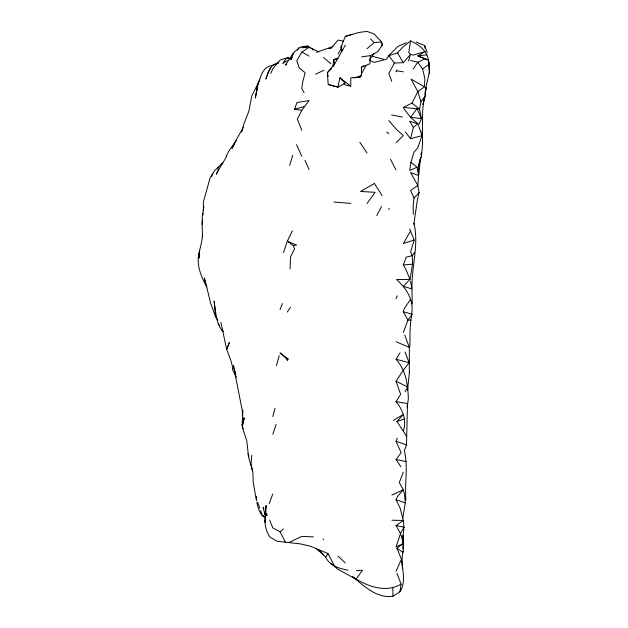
<?xml version="1.0" encoding="UTF-8"?>
<svg xmlns="http://www.w3.org/2000/svg" width="628" height="628" viewBox="0 0 628 628"><rect width="100%" height="100%" fill="white"/><g stroke="black" fill="none" stroke-linecap="round" stroke-linejoin="round"><path stroke-width="0.94" d="M409.911 346.389L410.005 330.352M343.979 83.65L345.306 84.968L350.738 86.154L350.817 77.825L359.813 77.338L361.445 75.588L361.422 67.196L363.84 65.681M396.975 573.364L401.088 584.111C385.333 593.476 366.375 586.057 352.559 576.724C364.146 585.971 376.894 598.806 392.995 596.184L399.918 591.812C408.145 579.134 399.031 564.572 403.317 551.408L402.988 535.354L403.317 543.165L400.499 533.533L396.072 525.573L403.317 520.439L400.162 508.217L396.072 499.755L397.336 496.748L403.317 489.769L399.282 482.594L403.317 472.185M409.33 372.6L409.346 347.472L404.746 335.03M405.916 500.171C404.44 483.725 408.381 466.973 404.322 450.849L406.489 444.891L407.494 403.608L396.064 401.63L400.64 394.368L396.064 381.298L403.317 370.135L409.15 362.694L405.084 351.97M202.514 236.882L202.122 224.298L202.349 215.796L203.762 206.604L203.425 210.427L203.37 202.028L210.129 177.81L214.784 170.306L218.882 167.04M290.128 268.855L290.466 257.017L294.548 248.869L293.245 245.54L287.294 241.254L292.373 230.798M410.178 329.794C410.068 319.487 414.26 309.541 410.571 299.321C408.106 291.486 402.485 285.034 396.621 279.468L409.998 279.452L412.533 264.168L412.298 255.659L410.571 252.095L414.174 239.998L409.676 229.024M418.46 125.247L421.961 135.64L410.571 138.725L413.35 127.468L409.684 121.204L419.025 124.187L421.482 118.621L419.59 109.154L403.317 107.341L411.999 103.125L417.824 91.625L424.489 86.86L424.873 78.712L422.628 69.041L417.824 62.227L410.571 60.421M422.338 134.376L422.675 110.936L423.696 100.009M242.942 410.06L242.118 425.344L243.232 428.775M333.178 66.552L341.789 51.551L340.965 47.014L345.306 36.377L359.161 32.405L367.058 31.4L374.312 34.077L381.565 41.982L382.374 44.863L377.891 51.59L370.394 55.633L369.955 63.758L361.422 67.196L361.571 73.625L366.148 65.32M400.005 352.865L396.064 359.255C403.592 367.741 407.407 379.234 407.486 390.412L409.527 371.289M411.984 287.341C411.709 265.809 419.033 244.528 413.97 223.136M407.494 403.608L407.25 407.289L408.365 398.278L407.682 386.966L396.064 381.298M265.605 513.052L265.801 510.226M265.989 507.408L266.115 505.524L265.032 514.528L265.542 513.987L264.867 513.837L263.046 507.298L263.948 509.01M425.392 95.393L425.91 87.684L425.399 90.526M265.62 513.013L265.848 510.101M265.997 508.154L266.154 506.207L265.032 514.528M202.373 234.943C202.467 242.871 198.566 250.132 198.998 258.108L199.602 250.87C195.434 264.066 201.172 276.477 207.099 287.907M256.31 496.238L256.475 500.618L253.139 481.951L252.966 473.473L251.043 463.754L251.781 455.19M418.86 174.521L420.21 159.748M202.122 224.298L202.554 219.674M202.993 215.051L203.166 213.206M402.893 548.833L403.411 543.479M419.975 159.614L418.327 167.04L418.601 175.565L417.824 185.503L410.571 190.48L414.017 198.04L413.177 205.929L413.318 214.384M425.494 91.288L425.91 87.684L425.078 94.538C425.478 82.747 431.978 71.992 428.437 60.139C427.158 50.735 418.719 44.431 410.571 40.899L403.317 46.613L397.5 52.878L388.818 55.641L386.44 59.268L374.312 62.36L369.476 60.257M406.669 436.617L403.317 431.146C406.968 420.501 402.854 409.935 396.064 401.63M422.966 104.436L425.078 96.916M332.848 66.403L333.806 59.629L338.052 58.121M421.961 135.64L417.824 147.816L413.97 152.219L410.947 162.346L409.762 170.471L417.063 167.181L418.601 175.565L410.571 172.519L417.824 185.503L419.111 192.608L417.369 199.979L413.821 224.322M399.918 591.812L401.088 584.111M410.571 40.899L408.742 52.65L410.571 54.275L413.106 55.17L425.07 51.575L417.816 55.892L428.437 60.139L429.591 73.068L428.437 60.139L417.816 55.892L426.946 54.793M402.799 518.116L405.311 502.816L404.401 493.922L403.317 489.769L391.903 495.084M425.376 95.746L420.948 101.571L419.59 109.154L411.999 103.125M420.383 158.806L420.736 156.914M421.435 153.138L421.09 155.022L421.427 153.122M350.738 86.154L339.889 77.77L338.005 87.174L328.209 84.513L327.384 72.667L334.567 64.095L333.806 59.629L336.608 59.15M420.093 159.669L418.758 166.208L421.482 156.262L422.534 144.346L422.259 130.695M396.064 71.851L396.857 69.998M423.044 104.358L424.975 95.629M265.299 520.486L264.914 522.237L265.542 515.541L266.853 513.476L266.468 515.227M258.289 83.265L255.337 98.054L257.865 83.265L256.624 90.424L257.637 87.661M241.804 132.108L243.586 124.768L248.9 111.085L251.765 95.99L259.757 79.937M272.795 416.576L275.04 408.271M211.746 176.507L212.484 173.791M276.406 365.614L279.232 355.613M289.634 165.399L292.781 155.202M403.317 332.55L407.941 320.131L403.317 311.731L404.33 308.505L410.571 299.321M408.475 60.869L410.571 54.275L403.317 62.698L394.392 63.051L388.818 55.641L397.932 46.417L406.12 42.767M283.464 252.684L286.894 242.337M272.795 434.231L276.116 424.395M388.818 209.532L389.203 208.386M301.801 110.324L294.548 109.256L296.966 102.552L309.055 100.551L301.801 110.324L297.272 119.124L301.801 130.263M258.375 82.967C260.997 76.059 262.92 66.929 271.649 65.61M269.161 503.766L272.795 493.993M229.283 342.668L226.692 349.458L230.735 360.166L232.344 365.936L232.525 369.57L236.536 377.287M412.235 303.936L411.976 288.966L403.317 286.305L409.998 279.452L405.515 268.494L403.317 264.914L406.292 257.135L412.298 255.659L414.566 252.354M400.907 466.785L396.072 459.523L401.127 452.702L396.064 441.225L397.226 438.203M280.041 309.604L282.396 303.544M270.268 67.73L265.864 79.01L268.219 72L272.152 65.893M229.401 342.519L226.692 349.458L220.875 322.321M270.754 73.46L272.795 68.735L280.041 60.084L287.161 57.815M218.623 168.963L216.299 174.246L222.61 162.895M396.064 571.245L401.425 559.187L396.888 548.197L403.372 543.565L396.064 546.862L400.499 533.533L404.04 527.206L403.317 520.439L392.013 520.259M396.064 298.614L397.328 295.804M293.723 53.231L290.678 59.848L292.358 57.47M288.119 358.855L287.302 360.645L286.815 359.051L280.049 352.905L288.119 358.855L286.815 359.051M359.813 77.338L360.511 75.855M338.06 54.165L341.145 48.733M243.342 127.343L233.797 144.236L232.093 148.381L234.762 143.561M376.784 215.561L381.565 206.565M226.017 156.482L229.44 150.092L236.536 140.35M394.392 63.051L388.818 73.46L391.77 81.31M226.418 156.717L222.037 164.395M341.789 51.551L345.306 45.051M405.029 391.825L407.682 386.966M318.804 51.841L309.055 47.32L301.801 52.069L296.754 60.806L299.179 67.785L305.114 72.73L302.586 82.558L301.801 88.462L304.093 92.709M347.881 570.138C339.301 568.67 329.826 565.679 325.681 557.326L327.981 553.543L311.198 546.478L301.016 543.989L276.83 541.203L269.789 536.901C265.707 530.629 264.035 522.889 265.542 515.541L267.347 515.274M410.571 230.994L403.317 243.538L414.174 239.998M287.294 312.045L290.387 307.304M286.046 58.616L282.749 63.64L287.302 60.523M413.232 68.915L417.824 62.227L425.078 58.702M297.374 50.319L299.054 47.932L301.801 46.629L307.869 46.017L313.851 50.012M341.97 45.601L340.965 47.014L341.977 49.691M367.066 203.456L375.081 192.309L360.511 191.462L374.225 183.541M369.711 59.322L374.312 53.38M286.596 63.773L285.402 65.179L293.292 52.988L299.054 47.932M403.317 431.146L396.982 421.592L403.317 414.464L393.269 420.509M414.017 198.04L419.111 192.608M217.335 168.218L222.037 163.335M396.072 142.729L403.317 135.515L396.135 129.109L388.811 120.552M331.38 68.695L327.384 72.667L328.161 76.467M367.058 48.639L374.312 42.555L381.565 41.982L382.24 45.726M413.35 127.468L417.824 123.74L410.571 117.373L403.663 108.33M269.742 520.18L272.795 527.913L280.049 531.767L283.526 528.964M422.628 69.041L428.838 64.26M315.539 74.198L323.969 70.218M288.872 542.623L301.801 536.375L313.333 536.877M272.795 65.186L278.926 62.353M316.3 52.336L332.934 46.566M272.795 65.273L278.235 63.098M396.982 421.592L404.793 418.79M354.2 77.88L361.445 75.588M307.869 46.017L301.801 47.767L309.055 47.32M345.306 36.377L352.559 34.344M294.548 109.256L304.69 106.47M244.214 418.185L242.118 425.344L244.119 417.746L242.345 427.142L246.883 441.272L248.547 457.058L252.699 471.408M403.317 551.408L402.627 551.51L402.831 552.193L396.888 548.197M361.626 56.85L370.394 55.633M293.245 245.54L296.636 245.085L287.294 241.254M333.806 59.629L336.679 59.252M403.317 264.914L412.533 264.168M356.327 570.664L362.505 570.208L356.013 579.22L338.06 569.353L330.807 563.324M410.571 320.045L407.941 320.131L412.298 314.267L403.317 311.731M333.963 202.059L350.769 203.394M396.684 70.815L403.317 71.796M328.68 48.293L330.807 48.615L338.06 40.066L343.492 41.181M391.503 114.955L402.391 117.043M396.072 459.523L406.442 461.604M396.072 525.573L404.04 527.206L403.317 533.305L403.317 543.165M383.488 59.236L372.294 56.277M396.064 359.255L409.15 362.694M328.209 84.513L338.005 87.174L345.157 83.1L339.889 77.77M290.018 58.655L287.294 57.823L289.963 58.82M396.072 499.755L405.311 502.816M396.064 441.225L406.489 444.891M287.726 57.643L290.269 58.694M416.278 42.037L424.654 45.577L427.189 52.485M396.064 341.695L409.346 347.472M301.801 52.069L309.055 56.096M424.489 86.86L411.034 79.097L417.824 91.625L420.948 101.571M256.789 502.541C258.281 508.193 259.78 515.196 265.542 518.029M222.037 330.611L223.647 331.678M337.958 556.039L345.306 562.923M263.524 515.4L265.613 516.977M386.699 132.029L388.818 133.701M410.947 162.346L417.063 167.181M316.3 548.793L323.553 554.83L319.267 550.199L325.681 557.326M323.553 57.454L330.807 63.718M370.591 38.999L374.312 42.555M222.995 331.56C215.718 323.444 215.859 311.292 214.117 301.102L215.687 316.944L217.759 320.256M322.957 539.005L323.553 539.609M218.12 323.915L219.423 325.367M405.46 132.021L410.571 138.725M359.813 142.234L367.058 152.934M374.461 183.572L382.154 195.716M397.5 52.878L403.317 62.698M327.981 553.543L334.708 566.401M390.506 159.347L396.072 170.015M280.049 531.767L285.591 542.553M247.942 453.832L249.104 456.305M296.518 144.676L301.801 156.325M304.925 160.179L309.055 169.497M257.629 502.055L259.741 508.162M260.644 510.776L262.457 516.012M215.687 316.944L210.584 303.143L207.044 288.44M206.816 286.556L204.281 277.906L205.073 281.211M235.806 374.531L233.365 365.347L242.259 410.453L242.573 418.64M410.571 281.203L411.976 288.966M424.654 45.577L425.07 48.136M401.425 559.187L402.564 568.214M392.743 587.667L392.995 596.184M416.992 108.613L410.571 117.373L421.482 118.621L416.992 108.613"/></g></svg>
